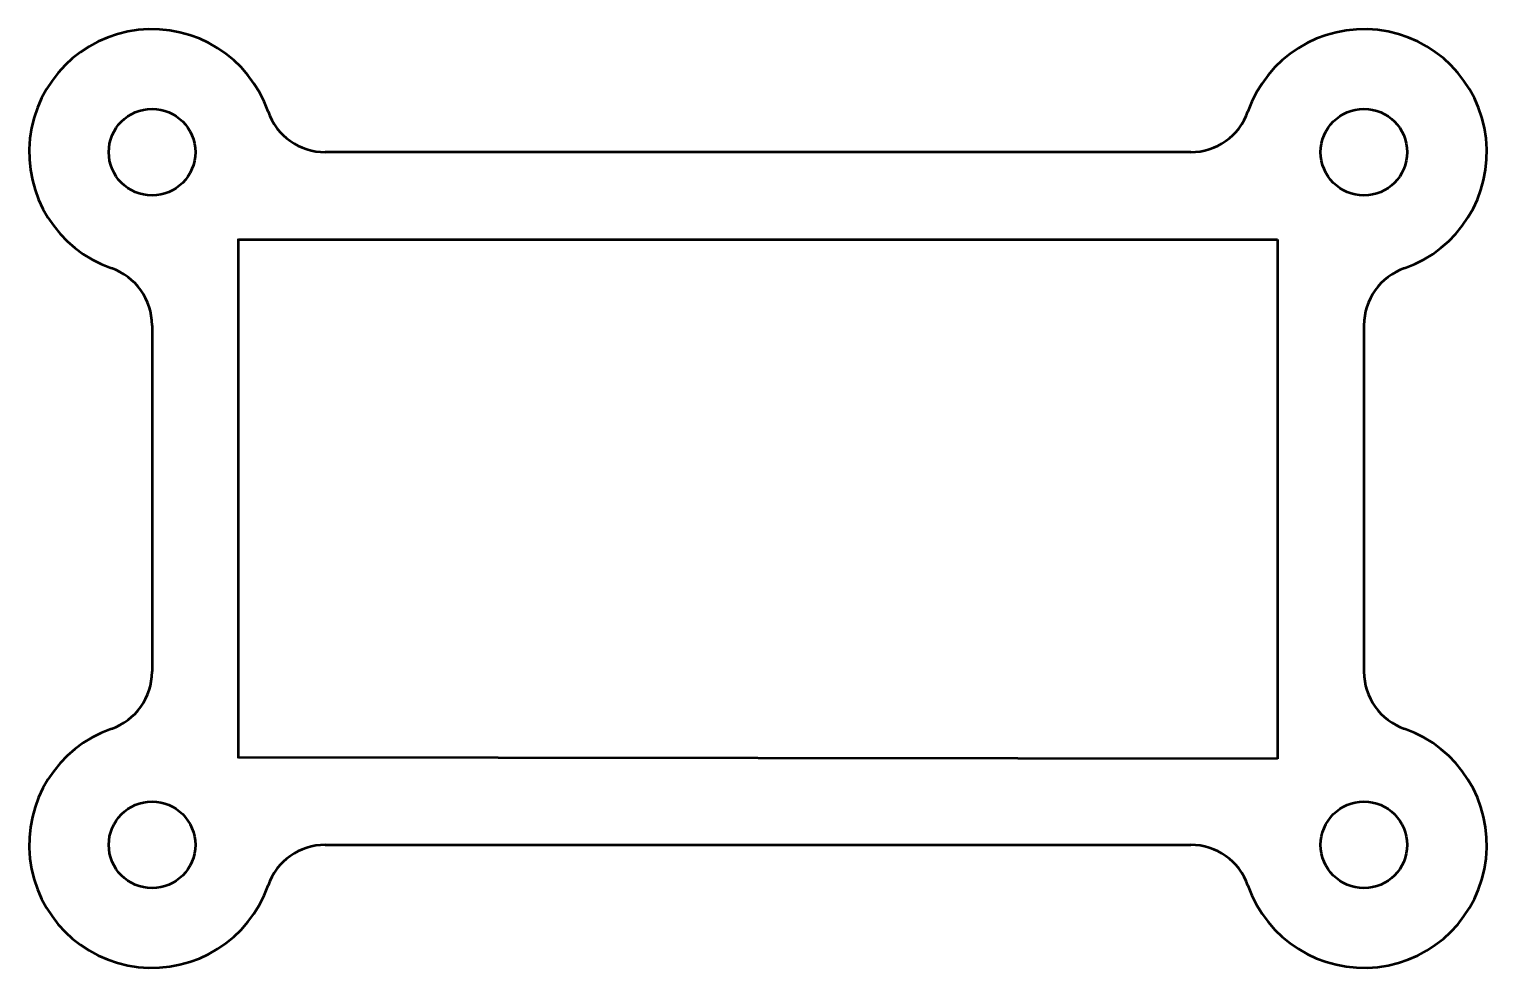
# Model space of a CAD drawing. Header units: inches. Extents: x 74.42 to 82.84, y 24.31 to 29.73.
import ezdxf

# ---------------------------------------------------------------- set-up
doc = ezdxf.new("R2010")
doc.units = ezdxf.units.IN
doc.header["$MEASUREMENT"] = 0
doc.layers.add('HIDDEN', color=1, linetype='Continuous', lineweight=50)

msp = doc.modelspace()

# ---------------------------------------------------------------- linework, layer by layer
at = {"layer": 'HIDDEN'}
for p, q in [((81.1254, 29.0208), (76.1265, 29.0208)), ((75.6259, 25.5208), (75.6259, 28.5208)), ((75.6259, 28.5168), (81.6259, 28.5168)), ((81.6259, 28.5168), (81.6259, 25.5168)), ((75.1259, 28.0203), (75.1259, 26.0214)), ((82.1259, 28.0203), (82.1259, 26.0214)), ((81.6259, 25.5168), (75.6259, 25.5249)), ((76.1265, 25.0208), (81.1254, 25.0208))]:
    msp.add_line(p, q, dxfattribs=at)
for centre in [(75.1259, 29.0208), (82.1259, 29.0208), (75.1259, 25.0208), (82.1259, 25.0208)]:
    msp.add_circle(centre, 0.25, dxfattribs=at)
for centre, radius, start, end in [((75.1259, 29.0208), 0.71, 19.28023, 250.71977), ((82.1259, 29.0208), 0.71, 289.28023, 160.71977), ((76.1265, 29.3708), 0.35, 199.28023, 270), ((81.1254, 29.3708), 0.35, 270, 340.71977), ((74.7759, 28.0203), 0.35, 0, 70.71977), ((82.4759, 28.0203), 0.35, 109.28023, 180), ((74.7759, 26.0214), 0.35, 289.28023, 0), ((82.4759, 26.0214), 0.35, 180, 250.71977), ((75.1259, 25.0208), 0.71, 109.28023, 340.71977), ((82.1259, 25.0208), 0.71, 199.28023, 70.71977), ((76.1265, 24.6708), 0.35, 90, 160.71977), ((81.1254, 24.6708), 0.35, 19.28023, 90), ((81.1254, 24.6708), 0.35, 19.28023, 90)]:
    msp.add_arc(centre, radius, start, end, dxfattribs=at)

doc.saveas('drawing.dxf')
